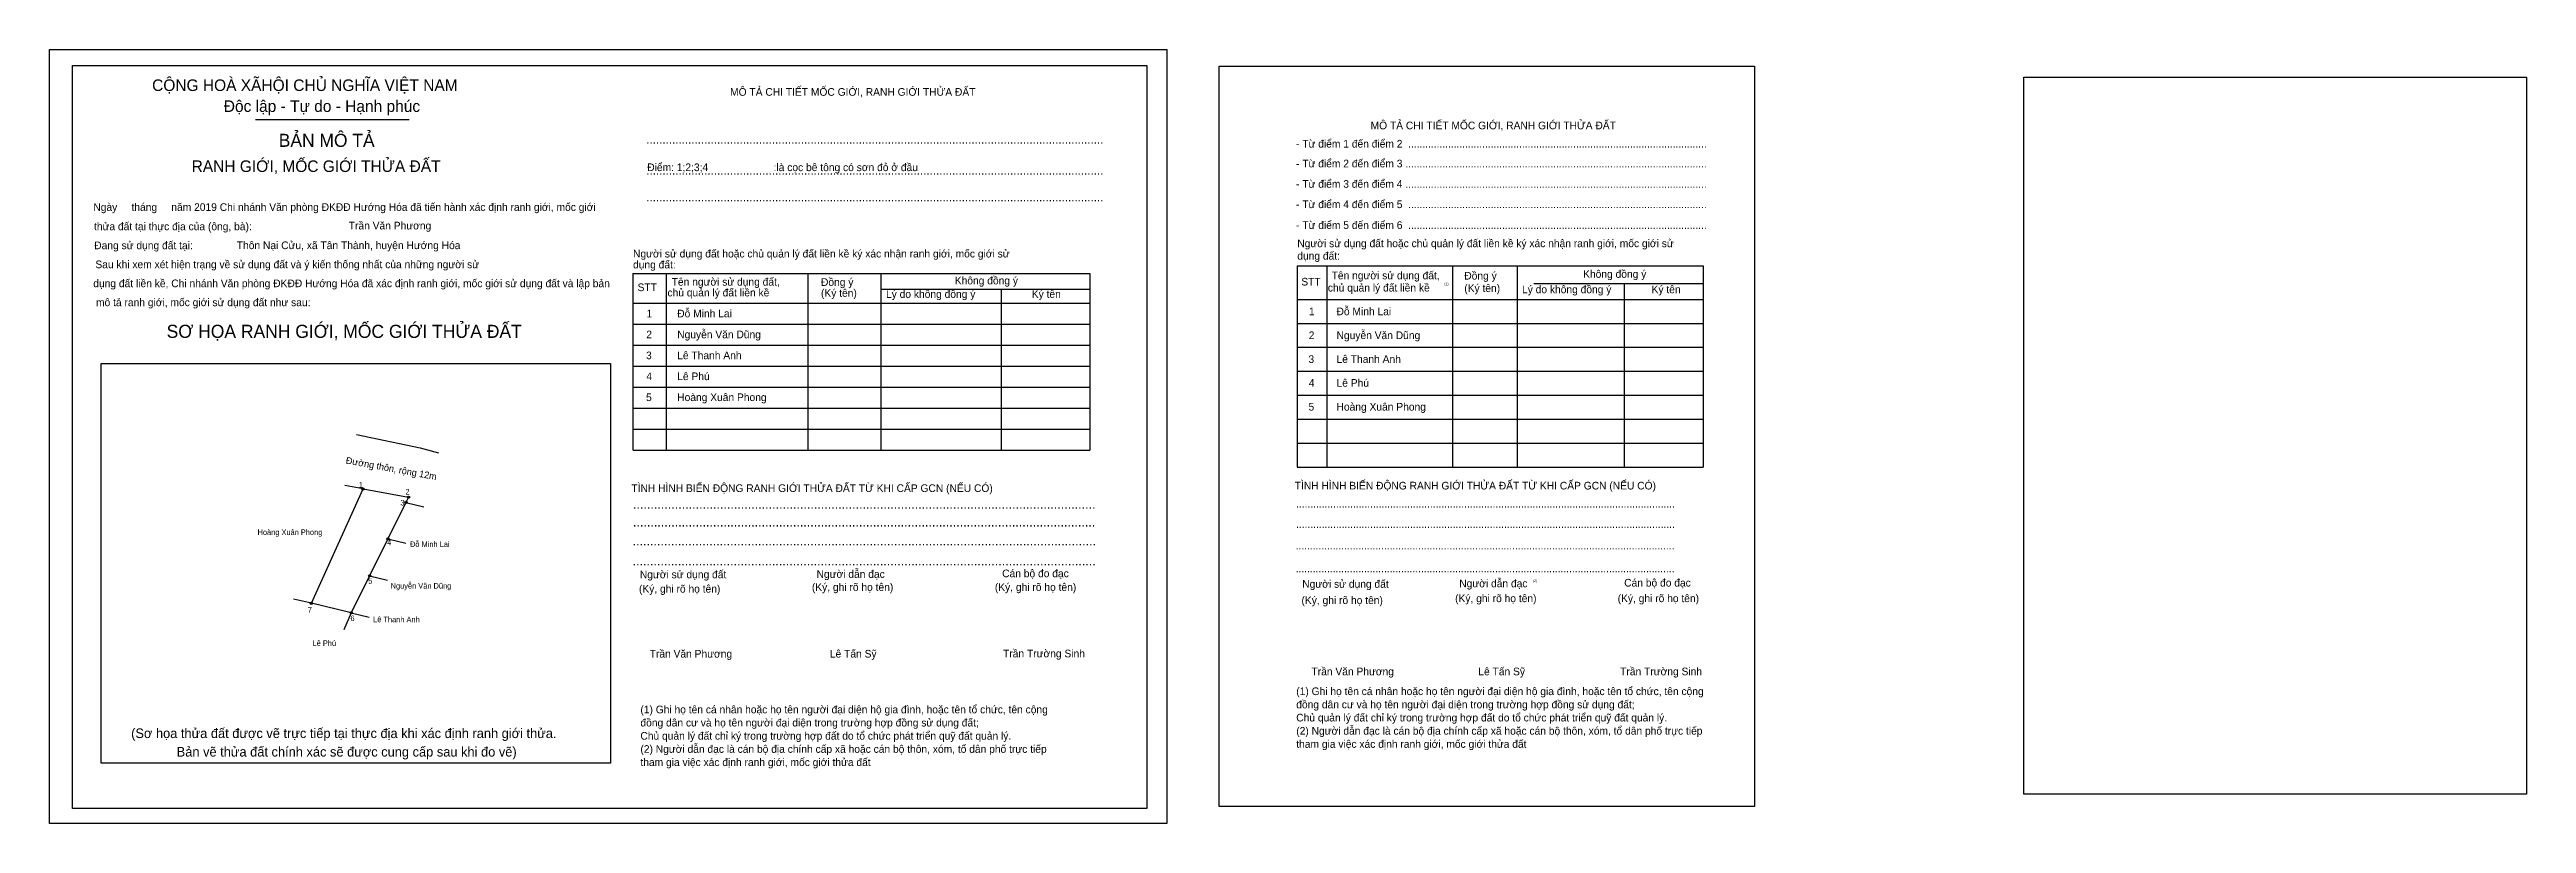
# Model space of a CAD drawing. Extents: x 129 to 541131, y 21 to 1835439.
# Drawn here: x 540583 to 541131, y 1835268 to 1835439 of the extents above.
import ezdxf

# ---------------------------------------------------------------- set-up
doc = ezdxf.new("R2010")
doc.units = 0
for name, color, linetype in [('bmtKhungInTrang1', 7, 'Continuous'), ('bmtKhungInTrang2', 7, 'Continuous'), ('bmtNoiDung', 7, 'Continuous'), ('bmtTemplate', 7, 'Continuous'), ('CanhThua', 7, 'Continuous'), ('Level 1', 7, 'Continuous'), ('Level 23', 7, 'Continuous'), ('MocDinhThua', 7, 'Continuous'), ('RauThua', 7, 'Continuous'), ('SoHieuDinhThua', 7, 'Continuous'), ('TenChuLanCan', 7, 'Continuous')]:
    doc.layers.add(name, color=color, linetype=linetype)

msp = doc.modelspace()

# ---------------------------------------------------------------- linework, layer by layer
at = {"layer": 'bmtKhungInTrang1'}
for points in [[(540582.67, 1835439.21), (540829.79, 1835439.21), (540829.79, 1835268.04), (540582.67, 1835268.04)], [(540587.78, 1835435.71), (540825.4, 1835435.71), (540825.4, 1835271.38), (540587.78, 1835271.38)]]:
    msp.add_lwpolyline(points, close=True, dxfattribs=at)
at = {"layer": 'bmtKhungInTrang2'}
msp.add_lwpolyline([(540841.42, 1835435.53), (540959.81, 1835435.53), (540959.81, 1835271.79), (540841.42, 1835271.79)], close=True, dxfattribs=at)
at = {"layer": 'bmtTemplate'}
for p, q in [((540628.25, 1835423.72), (540662.2, 1835423.72)), ((540719.05, 1835389.66), (540719.05, 1835350.58)), ((540750.4, 1835389.66), (540750.4, 1835350.58)), ((540766.52, 1835389.71), (540766.52, 1835350.58)), ((540812.81, 1835389.66), (540812.81, 1835350.58)), ((540865.17, 1835391.36), (540865.17, 1835346.85)), ((540893.02, 1835391.36), (540893.02, 1835346.85)), ((540907.34, 1835391.42), (540907.34, 1835346.85)), ((540910.98, 1835387.44), (540948.47, 1835387.44)), ((540948.47, 1835391.36), (540948.47, 1835346.85)), ((540711.74, 1835383.15), (540812.81, 1835383.15)), ((540766.52, 1835386.22), (540812.81, 1835386.22)), ((540858.67, 1835383.95), (540948.47, 1835383.95)), ((540711.74, 1835378.5), (540812.81, 1835378.5)), ((540858.67, 1835378.65), (540948.47, 1835378.65)), ((540711.74, 1835373.85), (540812.81, 1835373.85)), ((540858.67, 1835373.35), (540948.47, 1835373.35)), ((540711.74, 1835369.19), (540812.81, 1835369.19)), ((540858.67, 1835368.05), (540948.47, 1835368.05)), ((540711.74, 1835364.54), (540812.81, 1835364.54)), ((540711.74, 1835359.89), (540812.81, 1835359.89)), ((540858.67, 1835362.75), (540948.47, 1835362.75)), ((540711.74, 1835355.24), (540812.81, 1835355.24)), ((540858.67, 1835357.45), (540948.47, 1835357.45)), ((540711.74, 1835350.58), (540812.81, 1835350.58)), ((540858.67, 1835352.15), (540948.47, 1835352.15)), ((540858.67, 1835346.85), (540948.47, 1835346.85))]:
    msp.add_line(p, q, dxfattribs=at)
for points in [[(540587.78, 1835435.71), (540825.4, 1835435.71), (540825.4, 1835271.38), (540587.78, 1835271.38)], [(541019.39, 1835433.08), (541130.56, 1835433.08), (541130.56, 1835274.55), (541019.39, 1835274.55)], [(540594.07, 1835281.41), (540594.07, 1835369.79), (540706.73, 1835369.79), (540706.73, 1835281.41)]]:
    msp.add_lwpolyline(points, close=True, dxfattribs=at)
for points in [[(540711.68, 1835389.66), (540812.81, 1835389.66)], [(540711.68, 1835389.66), (540711.68, 1835350.58)], [(540858.62, 1835391.36), (540948.47, 1835391.36)], [(540858.62, 1835391.36), (540858.62, 1835346.85)], [(540930.99, 1835387.39), (540930.99, 1835346.85)], [(540793.14, 1835386.17), (540793.14, 1835350.58)]]:
    msp.add_lwpolyline(points, dxfattribs=at)
at = {"layer": 'CanhThua'}
for p, q in [((540640.58, 1835316.74), (540652.01, 1835342.03)), ((540652.01, 1835342.03), (540662.08, 1835340.2)), ((540661.5, 1835339.04), (540657.51, 1835330.98)), ((540662.08, 1835340.2), (540661.5, 1835339.04)), ((540657.51, 1835330.98), (540653.46, 1835322.81)), ((540653.46, 1835322.81), (540649.41, 1835314.63)), ((540649.41, 1835314.63), (540640.58, 1835316.74))]:
    msp.add_line(p, q, dxfattribs=at)
at = {"layer": 'Level 23'}
msp.add_lwpolyline([(540650.6, 1835354.08), (540664.67, 1835351.11), (540668.69, 1835350.03)], dxfattribs=at)
at = {"layer": 'MocDinhThua'}
for centre in [(540652.01, 1835342.03), (540661.5, 1835339.04), (540662.08, 1835340.2), (540657.51, 1835330.98), (540653.46, 1835322.81), (540640.58, 1835316.74), (540649.41, 1835314.63)]:
    msp.add_circle(centre, 0.25, dxfattribs=at)
at = {"layer": 'RauThua'}
for p, q in [((540652.01, 1835342.03), (540647.98, 1835342.76)), ((540661.5, 1835339.04), (540665.48, 1835338.07)), ((540657.51, 1835330.98), (540661.5, 1835330.06)), ((540653.46, 1835322.81), (540657.44, 1835321.88)), ((540640.58, 1835316.74), (540636.6, 1835317.68)), ((540649.41, 1835314.63), (540647.8, 1835310.87)), ((540649.41, 1835314.63), (540653.39, 1835313.69))]:
    msp.add_line(p, q, dxfattribs=at)

# ---------------------------------------------------------------- texts
at = {"layer": 'bmtNoiDung'}
for s, height, p in [('Trần Văn Phương', 1.6939, (540648.86, 1835399.42)), ('Thôn Nại Cửu, xã Tân Thành, huyện Hướng Hóa', 1.6939, (540624.09, 1835395.07)), ('1', 1.69, (540714.72, 1835379.98)), ('Đỗ Minh Lai ', 1.6939, (540721.51, 1835379.98)), ('1', 1.69, (540861.25, 1835380.45)), ('Đỗ Minh Lai ', 1.6939, (540867.35, 1835380.45)), ('2', 1.69, (540714.67, 1835375.35)), ('Nguyễn Văn Dũng ', 1.6939, (540721.51, 1835375.35)), ('2', 1.69, (540861.2, 1835375.17)), ('Nguyễn Văn Dũng ', 1.6939, (540867.35, 1835375.17)), ('3', 1.69, (540714.61, 1835370.72)), ('Lê Thanh Anh ', 1.6939, (540721.51, 1835370.72)), ('3', 1.69, (540861.14, 1835369.9)), ('Lê Thanh Anh ', 1.6939, (540867.35, 1835369.9)), ('4', 1.69, (540714.67, 1835366.09)), ('Lê Phú ', 1.694, (540721.51, 1835366.09)), ('4', 1.69, (540861.21, 1835364.63)), ('Lê Phú ', 1.694, (540867.35, 1835364.63)), ('5', 1.69, (540714.62, 1835361.46)), ('Hoàng Xuân Phong ', 1.6939, (540721.51, 1835361.46)), ('5', 1.69, (540861.16, 1835359.35)), ('Hoàng Xuân Phong ', 1.6939, (540867.35, 1835359.35)), ('Trần Văn Phương', 1.6939, (540715.42, 1835304.72)), ('Lê Tấn Sỹ', 1.694, (540755.28, 1835304.73)), ('Trần Trường Sinh', 1.6939, (540793.58, 1835304.78)), ('Trần Văn Phương', 1.6939, (540861.81, 1835300.81)), ('Lê Tấn Sỹ', 1.694, (540898.71, 1835300.81)), ('Trần Trường Sinh', 1.6939, (540930.09, 1835300.81))]:
    msp.add_text(s, height=height, dxfattribs=at).set_placement(p)
at = {"layer": 'bmtTemplate'}
for s, height, p in [('CỘNG HOÀ XÃHỘI CHỦ NGHĨA VIỆT NAM', 2.5623, (540605.36, 1835430.04)), ('MÔ TẢ CHI TIẾT MỐC GIỚI, RANH GIỚI THỬA ĐẤT', 1.6939, (540733.21, 1835428.99)), ('Độc lập - Tự do - Hạnh phúc', 2.5623, (540621.21, 1835425.41)), ('BẢN MÔ TẢ', 2.883, (540633.37, 1835417.69)), ('- Từ điểm 1 đến điểm 2  .........................................................................................................', 1.69327, (540858.39, 1835417.53)), ('MÔ TẢ CHI TIẾT MỐC GIỚI, RANH GIỚI THỬA ĐẤT', 1.6933, (540874.89, 1835421.57)), ('RANH GIỚI, MỐC GIỚI THỬA ĐẤT', 2.5623, (540614.1, 1835412.13)), ('..............................................................................................................................................', 1.91683, (540714.66, 1835418.36)), ('Điểm: 1;2;3;4                       :là cọc bê tông có sơn đỏ ở đầu', 1.6939, (540714.88, 1835412.32)), ('- Từ điểm 2 đến điểm 3 ..........................................................................................................', 1.69327, (540858.39, 1835413.15)), ('..............................................................................................................................................', 1.91683, (540714.66, 1835411.53)), ('- Từ điểm 3 đến điểm 4 ..........................................................................................................', 1.69327, (540858.39, 1835408.64)), ('Ngày     tháng     năm 2019 Chi nhánh Văn phòng ĐKĐĐ Hướng Hóa đã tiến hành xác định ranh giới, mốc giới ', 1.69391, (540592.36, 1835403.52)), ('..............................................................................................................................................', 1.91683, (540714.66, 1835405.62)), ('- Từ điểm 4 đến điểm 5  .........................................................................................................', 1.69327, (540858.39, 1835404.14)), ('thửa đất tại thực địa của (ông, bà):', 1.6939, (540592.51, 1835399.25)), ('- Từ điểm 5 đến điểm 6  .........................................................................................................', 1.69327, (540858.39, 1835399.53)), ('Đang sử dụng đất tại:', 1.6939, (540592.56, 1835395.05)), ('Sau khi xem xét hiện trạng về sử dụng đất và ý kiến thống nhất của những người sử ', 1.6939, (540592.81, 1835390.85)), ('dụng đất:', 1.694, (540711.74, 1835390.8)), ('Người sử dụng đất hoặc chủ quản lý đất liền kề ký xác nhận ranh giới, mốc giới sử', 1.6939, (540711.74, 1835393.22)), ('dụng đất:', 1.693, (540858.67, 1835392.74)), ('Người sử dụng đất hoặc chủ quản lý đất liền kề ký xác nhận ranh giới, mốc giới sử', 1.6933, (540858.67, 1835395.5)), ('dụng đất liền kề, Chi nhánh Văn phòng ĐKĐĐ Hướng Hóa đã xác định ranh giới, mốc giới sử dụng đất và lập bản', 1.69391, (540592.34, 1835386.65)), ('STT', 1.694, (540712.74, 1835385.78)), ('chủ quản lý đất liền kề', 1.6939, (540719.35, 1835384.61)), ('Tên người sử dụng đất,', 1.6939, (540720.28, 1835386.99)), ('Đồng ý', 1.694, (540753.31, 1835386.94)), ('Không đồng ý', 1.6939, (540782.91, 1835387.27)), ('STT', 1.693, (540859.56, 1835387.02)), ('chủ quản lý đất liền kề', 1.6933, (540865.43, 1835385.69)), ('Tên người sử dụng đất,', 1.6933, (540866.26, 1835388.4)), ('(1)', 0.565, (540891.18, 1835387.08)), ('Đồng ý', 1.693, (540895.61, 1835388.34)), ('(Ký tên)', 1.693, (540895.61, 1835385.59)), ('Lý do không đồng ý', 1.6933, (540908.38, 1835385.32)), ('Không đồng ý', 1.6933, (540921.9, 1835388.72)), ('Ký tên', 1.693, (540937.04, 1835385.32)), ('mô tả ranh giới, mốc giới sử dụng đất như sau:', 1.6939, (540592.95, 1835382.45)), ('(Ký tên)', 1.694, (540753.31, 1835384.52)), ('Lý do không đồng ý', 1.6939, (540767.69, 1835384.29)), ('Ký tên', 1.694, (540799.94, 1835384.29)), ('SƠ HỌA RANH GIỚI, MỐC GIỚI THỬA ĐẤT', 2.8915, (540608.57, 1835375.44)), ('TÌNH HÌNH BIẾN ĐỘNG RANH GIỚI THỬA ĐẤT TỪ KHI CẤP GCN (NẾU CÓ)', 1.6939, (540711.37, 1835341.35)), ('TÌNH HÌNH BIẾN ĐỘNG RANH GIỚI THỬA ĐẤT TỪ KHI CẤP GCN (NẾU CÓ)', 1.6933, (540858.1, 1835341.91)), ('.....................................................................................................................................', 2.07051, (540711.73, 1835337.66)), ('.....................................................................................................................................', 1.69581, (540858.39, 1835337.92)), ('.....................................................................................................................................', 2.06943, (540711.73, 1835333.71)), ('.....................................................................................................................................', 1.69581, (540858.39, 1835333.42)), ('.....................................................................................................................................', 2.07465, (540711.63, 1835329.52)), ('.....................................................................................................................................', 1.69581, (540858.3, 1835328.65)), ('.....................................................................................................................................', 2.07358, (540711.63, 1835325.1)), ('(Ký, ghi rõ họ tên)', 1.6939, (540713.05, 1835319.1)), ('Người sử dụng đất', 1.6939, (540713.24, 1835322.27)), ('(Ký, ghi rõ họ tên)', 1.6939, (540751.3, 1835319.47)), ('Người dẫn đạc', 1.6939, (540752.33, 1835322.36)), ('(Ký, ghi rõ họ tên)', 1.6939, (540791.77, 1835319.47)), ('Cán bộ đo đạc', 1.6939, (540793.39, 1835322.5)), ('.....................................................................................................................................', 1.69581, (540858.3, 1835323.61)), ('Người sử dụng đất', 1.6933, (540859.77, 1835320.17)), ('Người dẫn đạc', 1.6933, (540894.5, 1835320.28)), ('(2)', 0.565, (540910.76, 1835321.44)), ('Cán bộ đo đạc', 1.6933, (540930.98, 1835320.44)), ('(Ký, ghi rõ họ tên)', 1.6933, (540859.6, 1835316.57)), ('(Ký, ghi rõ họ tên)', 1.6933, (540893.58, 1835316.99)), ('(Ký, ghi rõ họ tên)', 1.6933, (540929.54, 1835316.99)), ('(1) Ghi họ tên cá nhân hoặc họ tên người đại diện hộ gia đình, hoặc tên tổ chức, tên cộng', 1.6933, (540713.37, 1835292.4)), ('đồng dân cư và họ tên người đại diện trong trường hợp đồng sử dụng đất;', 1.6933, (540858.44, 1835293.51)), ('(1) Ghi họ tên cá nhân hoặc họ tên người đại diện hộ gia đình, hoặc tên tổ chức, tên cộng', 1.6933, (540858.44, 1835296.43)), ('(Sơ họa thửa đất được vẽ trực tiếp tại thực địa khi xác định ranh giới thửa.', 2.1215, (540600.72, 1835286.93)), ('đồng dân cư và họ tên người đại diện trong trường hợp đồng sử dụng đất;', 1.6933, (540713.37, 1835289.49)), ('Chủ quản lý đất chỉ ký trong trường hợp đất do tổ chức phát triển quỹ đất quản lý.', 1.6933, (540713.37, 1835286.57)), ('Chủ quản lý đất chỉ ký trong trường hợp đất do tổ chức phát triển quỹ đất quản lý.', 1.6933, (540858.44, 1835290.6)), ('(2) Người dẫn đạc là cán bộ địa chính cấp xã hoặc cán bộ thôn, xóm, tổ dân phố trực tiếp', 1.6933, (540858.44, 1835287.68)), ('Bản vẽ thửa đất chính xác sẽ được cung cấp sau khi đo vẽ)', 2.1215, (540610.79, 1835282.83)), ('tham gia việc xác định ranh giới, mốc giới thửa đất', 1.6933, (540713.37, 1835280.74)), ('(2) Người dẫn đạc là cán bộ địa chính cấp xã hoặc cán bộ thôn, xóm, tổ dân phố trực tiếp', 1.6933, (540713.37, 1835283.66)), ('tham gia việc xác định ranh giới, mốc giới thửa đất', 1.6933, (540858.44, 1835284.77))]:
    msp.add_text(s, height=height, dxfattribs=at).set_placement(p)
at = {"layer": 'Level 1'}
msp.add_text('Đường thôn, rộng 12m', height=1.5, rotation=349.6169, dxfattribs=at).set_placement((540648.11, 1835347.66))
at = {"layer": 'SoHieuDinhThua'}
for s, p in [('1', (540651.09, 1835342.32)), ('3', (540660.28, 1835338.37)), ('2', (540661.4, 1835340.79)), ('4', (540657.36, 1835329.56)), ('5', (540653.17, 1835321.05)), ('7', (540639.79, 1835314.66)), ('6', (540649.22, 1835312.8))]:
    msp.add_text(s, height=1.23, dxfattribs=at).set_placement(p)
at = {"layer": 'TenChuLanCan'}
for s, height, p in [('Hoàng Xuân Phong', 1.2273, (540628.68, 1835331.84)), ('Đỗ Minh Lai', 1.2273, (540662.4, 1835329.19)), ('Nguyễn Văn Dũng', 1.2273, (540658.12, 1835319.99)), ('Lê Thanh Anh', 1.2273, (540654.24, 1835312.54)), ('Lê Phú', 1.227, (540640.85, 1835307.3))]:
    msp.add_text(s, height=height, dxfattribs=at).set_placement(p)

doc.saveas('drawing.dxf')
